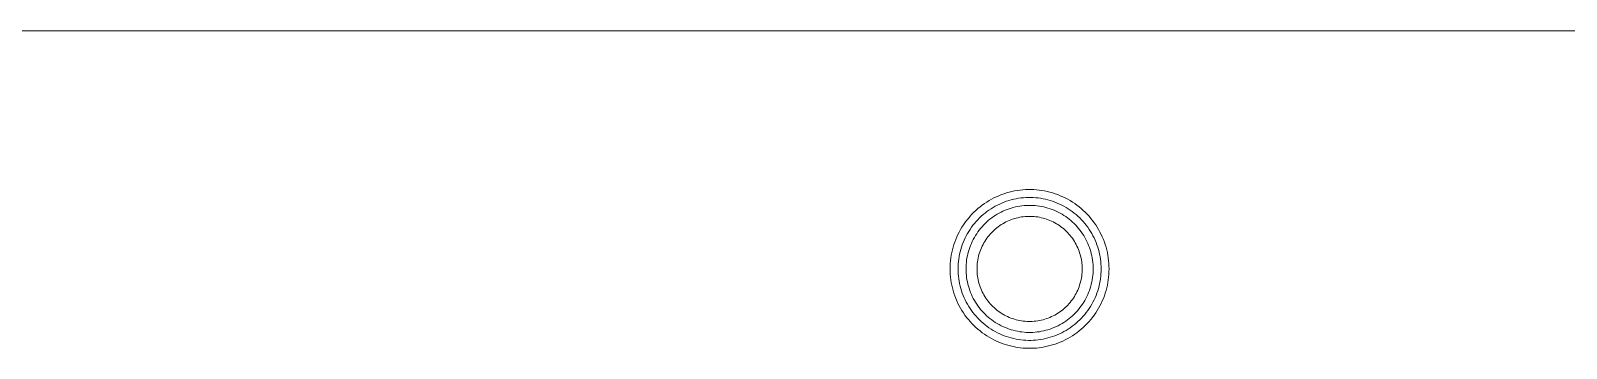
# Model space of a CAD drawing. Header units: millimetres. Extents: x -507 to 4570, y -12 to 3479.
# Drawn here: x 3771.4 to 3868.1, y 2961.8 to 2981.8 of the extents above; entities that cross this region are included whole.
import ezdxf

# ---------------------------------------------------------------- set-up
doc = ezdxf.new("R2010")
doc.units = ezdxf.units.MM
doc.layers.add('ZANO_R', color=7, linetype='Continuous', lineweight=0)

msp = doc.modelspace()

# ---------------------------------------------------------------- linework, layer by layer
at = {"layer": 'ZANO_R'}
for p, q in [((4159.287, 2981.825), (3719.287, 2981.825)), ((3832.196, 2971.366), (3832.354, 2971.436)), ((3832.354, 2971.436), (3832.514, 2971.5)), ((3832.514, 2971.5), (3832.677, 2971.558)), ((3832.677, 2971.558), (3832.841, 2971.611)), ((3832.841, 2971.611), (3833.007, 2971.658)), ((3833.007, 2971.658), (3833.175, 2971.699)), ((3833.175, 2971.699), (3833.344, 2971.735)), ((3833.344, 2971.735), (3833.514, 2971.765)), ((3833.514, 2971.765), (3833.685, 2971.788)), ((3833.685, 2971.788), (3833.856, 2971.806)), ((3833.856, 2971.806), (3834.028, 2971.818)), ((3834.028, 2971.818), (3834.201, 2971.824)), ((3834.201, 2971.824), (3834.374, 2971.824)), ((3834.374, 2971.824), (3834.546, 2971.818)), ((3834.546, 2971.818), (3834.718, 2971.806)), ((3834.718, 2971.806), (3834.89, 2971.788)), ((3834.89, 2971.788), (3835.061, 2971.765)), ((3835.061, 2971.765), (3835.231, 2971.735)), ((3835.231, 2971.735), (3835.4, 2971.699)), ((3835.4, 2971.699), (3835.567, 2971.658)), ((3835.567, 2971.658), (3835.734, 2971.611)), ((3835.734, 2971.611), (3835.898, 2971.558)), ((3835.898, 2971.558), (3836.06, 2971.5)), ((3836.06, 2971.5), (3836.221, 2971.436)), ((3836.221, 2971.436), (3836.379, 2971.366)), ((3830.782, 2970.391), (3830.908, 2970.51)), ((3830.908, 2970.51), (3831.037, 2970.624)), ((3831.037, 2970.624), (3831.17, 2970.734)), ((3831.17, 2970.734), (3831.307, 2970.839)), ((3831.307, 2970.839), (3831.447, 2970.94)), ((3831.447, 2970.94), (3831.591, 2971.035)), ((3831.482, 2970.343), (3831.605, 2970.438)), ((3831.591, 2971.035), (3831.738, 2971.126)), ((3831.605, 2970.438), (3831.731, 2970.528)), ((3831.731, 2970.528), (3831.86, 2970.614)), ((3831.738, 2971.126), (3831.888, 2971.211)), ((3831.86, 2970.614), (3831.993, 2970.696)), ((3831.888, 2971.211), (3832.04, 2971.292)), ((3831.993, 2970.696), (3832.128, 2970.773)), ((3832.04, 2971.292), (3832.196, 2971.366)), ((3832.128, 2970.773), (3832.265, 2970.845)), ((3832.265, 2970.845), (3832.405, 2970.912)), ((3832.405, 2970.912), (3832.547, 2970.975)), ((3832.614, 2970.458), (3832.49, 2970.398)), ((3832.547, 2970.975), (3832.692, 2971.032)), ((3832.741, 2970.514), (3832.614, 2970.458)), ((3832.692, 2971.032), (3832.838, 2971.085)), ((3832.869, 2970.565), (3832.741, 2970.514)), ((3832.838, 2971.085), (3832.986, 2971.132)), ((3832.999, 2970.612), (3832.869, 2970.565)), ((3832.986, 2971.132), (3833.135, 2971.175)), ((3833.13, 2970.654), (3832.999, 2970.612)), ((3833.263, 2970.692), (3833.13, 2970.654)), ((3833.135, 2971.175), (3833.286, 2971.212)), ((3833.397, 2970.725), (3833.263, 2970.692)), ((3833.286, 2971.212), (3833.438, 2971.244)), ((3833.532, 2970.753), (3833.397, 2970.725)), ((3833.438, 2971.244), (3833.591, 2971.271)), ((3833.668, 2970.777), (3833.532, 2970.753)), ((3833.591, 2971.271), (3833.745, 2971.292)), ((3833.805, 2970.796), (3833.668, 2970.777)), ((3833.745, 2971.292), (3833.899, 2971.308)), ((3833.942, 2970.81), (3833.805, 2970.796)), ((3833.899, 2971.308), (3834.054, 2971.319)), ((3834.08, 2970.819), (3833.942, 2970.81)), ((3834.054, 2971.319), (3834.21, 2971.324)), ((3834.218, 2970.824), (3834.08, 2970.819)), ((3834.21, 2971.324), (3834.365, 2971.324)), ((3834.356, 2970.824), (3834.218, 2970.824)), ((3834.494, 2970.819), (3834.356, 2970.824)), ((3834.365, 2971.324), (3834.52, 2971.319)), ((3834.632, 2970.81), (3834.494, 2970.819)), ((3834.52, 2971.319), (3834.675, 2971.308)), ((3834.769, 2970.796), (3834.632, 2970.81)), ((3834.675, 2971.308), (3834.83, 2971.292)), ((3834.906, 2970.777), (3834.769, 2970.796)), ((3834.83, 2971.292), (3834.984, 2971.271)), ((3835.042, 2970.753), (3834.906, 2970.777)), ((3834.984, 2971.271), (3835.137, 2971.244)), ((3835.177, 2970.725), (3835.042, 2970.753)), ((3835.137, 2971.244), (3835.289, 2971.212)), ((3835.311, 2970.692), (3835.177, 2970.725)), ((3835.289, 2971.212), (3835.439, 2971.175)), ((3835.444, 2970.654), (3835.311, 2970.692)), ((3835.439, 2971.175), (3835.589, 2971.132)), ((3835.576, 2970.612), (3835.444, 2970.654)), ((3835.706, 2970.565), (3835.576, 2970.612)), ((3835.589, 2971.132), (3835.737, 2971.085)), ((3835.834, 2970.514), (3835.706, 2970.565)), ((3835.737, 2971.085), (3835.883, 2971.032)), ((3835.96, 2970.458), (3835.834, 2970.514)), ((3835.883, 2971.032), (3836.027, 2970.975)), ((3836.085, 2970.398), (3835.96, 2970.458)), ((3836.027, 2970.975), (3836.169, 2970.912)), ((3836.169, 2970.912), (3836.309, 2970.845)), ((3836.309, 2970.845), (3836.447, 2970.773)), ((3836.379, 2971.366), (3836.534, 2971.292)), ((3836.447, 2970.773), (3836.582, 2970.696)), ((3836.534, 2971.292), (3836.687, 2971.211)), ((3836.582, 2970.696), (3836.714, 2970.614)), ((3836.687, 2971.211), (3836.837, 2971.126)), ((3836.714, 2970.614), (3836.844, 2970.528)), ((3836.837, 2971.126), (3836.984, 2971.035)), ((3836.844, 2970.528), (3836.97, 2970.438)), ((3836.97, 2970.438), (3837.093, 2970.343)), ((3836.984, 2971.035), (3837.128, 2970.94)), ((3837.128, 2970.94), (3837.268, 2970.839)), ((3837.268, 2970.839), (3837.405, 2970.734)), ((3837.405, 2970.734), (3837.538, 2970.624)), ((3837.538, 2970.624), (3837.667, 2970.51)), ((3837.667, 2970.51), (3837.792, 2970.391)), ((3829.943, 2969.3), (3830.031, 2969.448)), ((3830.031, 2969.448), (3830.124, 2969.594)), ((3830.124, 2969.594), (3830.222, 2969.736)), ((3830.222, 2969.736), (3830.325, 2969.874)), ((3830.325, 2969.874), (3830.433, 2970.009)), ((3830.433, 2970.009), (3830.545, 2970.14)), ((3830.54, 2969.317), (3830.629, 2969.445)), ((3830.545, 2970.14), (3830.661, 2970.268)), ((3830.629, 2969.445), (3830.721, 2969.569)), ((3830.661, 2970.268), (3830.782, 2970.391)), ((3830.721, 2969.569), (3830.818, 2969.691)), ((3830.818, 2969.691), (3830.919, 2969.809)), ((3830.919, 2969.809), (3831.024, 2969.923)), ((3831.024, 2969.923), (3831.133, 2970.034)), ((3831.133, 2970.034), (3831.246, 2970.141)), ((3831.293, 2969.477), (3831.203, 2969.372)), ((3831.246, 2970.141), (3831.362, 2970.244)), ((3831.387, 2969.579), (3831.293, 2969.477)), ((3831.362, 2970.244), (3831.482, 2970.343)), ((3831.483, 2969.678), (3831.387, 2969.579)), ((3831.584, 2969.773), (3831.483, 2969.678)), ((3831.687, 2969.864), (3831.584, 2969.773)), ((3831.793, 2969.952), (3831.687, 2969.864)), ((3831.903, 2970.036), (3831.793, 2969.952)), ((3832.015, 2970.117), (3831.903, 2970.036)), ((3832.13, 2970.193), (3832.015, 2970.117)), ((3832.248, 2970.266), (3832.13, 2970.193)), ((3832.224, 2969.412), (3832.314, 2969.482)), ((3832.368, 2970.334), (3832.248, 2970.266)), ((3832.314, 2969.482), (3832.407, 2969.549)), ((3832.49, 2970.398), (3832.368, 2970.334)), ((3832.407, 2969.549), (3832.502, 2969.612)), ((3832.502, 2969.612), (3832.6, 2969.672)), ((3832.6, 2969.672), (3832.699, 2969.728)), ((3832.699, 2969.728), (3832.8, 2969.781)), ((3832.8, 2969.781), (3832.903, 2969.831)), ((3832.903, 2969.831), (3833.008, 2969.877)), ((3833.008, 2969.877), (3833.114, 2969.919)), ((3833.114, 2969.919), (3833.221, 2969.958)), ((3833.221, 2969.958), (3833.33, 2969.993)), ((3833.33, 2969.993), (3833.44, 2970.024)), ((3833.44, 2970.024), (3833.551, 2970.051)), ((3833.551, 2970.051), (3833.663, 2970.075)), ((3833.663, 2970.075), (3833.775, 2970.094)), ((3833.775, 2970.094), (3833.888, 2970.11)), ((3833.888, 2970.11), (3834.002, 2970.122)), ((3834.002, 2970.122), (3834.116, 2970.13)), ((3834.116, 2970.13), (3834.23, 2970.134)), ((3834.23, 2970.134), (3834.344, 2970.134)), ((3834.344, 2970.134), (3834.459, 2970.13)), ((3834.459, 2970.13), (3834.573, 2970.122)), ((3834.573, 2970.122), (3834.686, 2970.11)), ((3834.686, 2970.11), (3834.799, 2970.094)), ((3834.799, 2970.094), (3834.912, 2970.075)), ((3834.912, 2970.075), (3835.024, 2970.051)), ((3835.024, 2970.051), (3835.135, 2970.024)), ((3835.135, 2970.024), (3835.245, 2969.993)), ((3835.245, 2969.993), (3835.353, 2969.958)), ((3835.353, 2969.958), (3835.461, 2969.919)), ((3835.461, 2969.919), (3835.567, 2969.877)), ((3835.567, 2969.877), (3835.672, 2969.831)), ((3835.672, 2969.831), (3835.774, 2969.781)), ((3835.774, 2969.781), (3835.876, 2969.728)), ((3835.876, 2969.728), (3835.975, 2969.672)), ((3835.975, 2969.672), (3836.072, 2969.612)), ((3836.072, 2969.612), (3836.167, 2969.549)), ((3836.207, 2970.334), (3836.085, 2970.398)), ((3836.167, 2969.549), (3836.26, 2969.482)), ((3836.327, 2970.266), (3836.207, 2970.334)), ((3836.26, 2969.482), (3836.351, 2969.412)), ((3836.445, 2970.193), (3836.327, 2970.266)), ((3836.56, 2970.117), (3836.445, 2970.193)), ((3836.672, 2970.036), (3836.56, 2970.117)), ((3836.781, 2969.952), (3836.672, 2970.036)), ((3836.888, 2969.864), (3836.781, 2969.952)), ((3836.991, 2969.773), (3836.888, 2969.864)), ((3837.091, 2969.678), (3836.991, 2969.773)), ((3837.188, 2969.579), (3837.091, 2969.678)), ((3837.093, 2970.343), (3837.213, 2970.244)), ((3837.281, 2969.477), (3837.188, 2969.579)), ((3837.213, 2970.244), (3837.329, 2970.141)), ((3837.371, 2969.372), (3837.281, 2969.477)), ((3837.329, 2970.141), (3837.442, 2970.034)), ((3837.442, 2970.034), (3837.551, 2969.923)), ((3837.551, 2969.923), (3837.656, 2969.809)), ((3837.656, 2969.809), (3837.757, 2969.691)), ((3837.757, 2969.691), (3837.853, 2969.569)), ((3837.792, 2970.391), (3837.913, 2970.268)), ((3837.853, 2969.569), (3837.946, 2969.445)), ((3837.913, 2970.268), (3838.03, 2970.14)), ((3837.946, 2969.445), (3838.034, 2969.317)), ((3838.03, 2970.14), (3838.142, 2970.009)), ((3838.142, 2970.009), (3838.25, 2969.874)), ((3838.25, 2969.874), (3838.353, 2969.736)), ((3838.353, 2969.736), (3838.451, 2969.594)), ((3838.451, 2969.594), (3838.544, 2969.448)), ((3838.544, 2969.448), (3838.632, 2969.3)), ((3829.527, 2968.354), (3829.582, 2968.517)), ((3829.582, 2968.517), (3829.644, 2968.678)), ((3829.644, 2968.678), (3829.71, 2968.837)), ((3829.71, 2968.837), (3829.782, 2968.994)), ((3829.782, 2968.994), (3829.86, 2969.148)), ((3829.86, 2969.148), (3829.943, 2969.3)), ((3830.053, 2968.348), (3830.108, 2968.493)), ((3830.108, 2968.493), (3830.168, 2968.636)), ((3830.168, 2968.636), (3830.233, 2968.777)), ((3830.233, 2968.777), (3830.303, 2968.916)), ((3830.303, 2968.916), (3830.377, 2969.052)), ((3830.377, 2969.052), (3830.457, 2969.186)), ((3830.457, 2969.186), (3830.54, 2969.317)), ((3830.683, 2968.56), (3830.626, 2968.435)), ((3830.745, 2968.684), (3830.683, 2968.56)), ((3830.812, 2968.805), (3830.745, 2968.684)), ((3830.882, 2968.924), (3830.812, 2968.805)), ((3830.957, 2969.04), (3830.882, 2968.924)), ((3831.035, 2969.154), (3830.957, 2969.04)), ((3831.117, 2969.264), (3831.035, 2969.154)), ((3831.203, 2969.372), (3831.117, 2969.264)), ((3831.412, 2968.463), (3831.47, 2968.561)), ((3831.47, 2968.561), (3831.532, 2968.658)), ((3831.532, 2968.658), (3831.596, 2968.752)), ((3831.596, 2968.752), (3831.665, 2968.843)), ((3831.665, 2968.843), (3831.736, 2968.933)), ((3831.736, 2968.933), (3831.81, 2969.019)), ((3831.81, 2969.019), (3831.887, 2969.104)), ((3831.887, 2969.104), (3831.967, 2969.185)), ((3831.967, 2969.185), (3832.05, 2969.264)), ((3832.05, 2969.264), (3832.136, 2969.34)), ((3832.136, 2969.34), (3832.224, 2969.412)), ((3836.351, 2969.412), (3836.439, 2969.34)), ((3836.439, 2969.34), (3836.524, 2969.264)), ((3836.524, 2969.264), (3836.607, 2969.185)), ((3836.607, 2969.185), (3836.687, 2969.104)), ((3836.687, 2969.104), (3836.764, 2969.019)), ((3836.764, 2969.019), (3836.839, 2968.933)), ((3836.839, 2968.933), (3836.91, 2968.843)), ((3836.91, 2968.843), (3836.978, 2968.752)), ((3836.978, 2968.752), (3837.043, 2968.658)), ((3837.043, 2968.658), (3837.105, 2968.561)), ((3837.105, 2968.561), (3837.163, 2968.463)), ((3837.457, 2969.264), (3837.371, 2969.372)), ((3837.54, 2969.154), (3837.457, 2969.264)), ((3837.618, 2969.04), (3837.54, 2969.154)), ((3837.692, 2968.924), (3837.618, 2969.04)), ((3837.763, 2968.805), (3837.692, 2968.924)), ((3837.829, 2968.684), (3837.763, 2968.805)), ((3837.891, 2968.56), (3837.829, 2968.684)), ((3837.949, 2968.435), (3837.891, 2968.56)), ((3838.034, 2969.317), (3838.118, 2969.186)), ((3838.118, 2969.186), (3838.197, 2969.052)), ((3838.197, 2969.052), (3838.272, 2968.916)), ((3838.272, 2968.916), (3838.342, 2968.777)), ((3838.342, 2968.777), (3838.407, 2968.636)), ((3838.407, 2968.636), (3838.467, 2968.493)), ((3838.467, 2968.493), (3838.522, 2968.348)), ((3838.632, 2969.3), (3838.715, 2969.148)), ((3838.715, 2969.148), (3838.792, 2968.994)), ((3838.792, 2968.994), (3838.864, 2968.837)), ((3838.864, 2968.837), (3838.931, 2968.678)), ((3838.931, 2968.678), (3838.992, 2968.517)), ((3838.992, 2968.517), (3839.048, 2968.354)), ((3829.314, 2967.342), (3829.335, 2967.513)), ((3829.335, 2967.513), (3829.362, 2967.684)), ((3829.362, 2967.684), (3829.394, 2967.853)), ((3829.394, 2967.853), (3829.433, 2968.021)), ((3829.433, 2968.021), (3829.477, 2968.188)), ((3829.477, 2968.188), (3829.527, 2968.354)), ((3829.83, 2967.444), (3829.854, 2967.598)), ((3829.854, 2967.598), (3829.883, 2967.75)), ((3829.883, 2967.75), (3829.918, 2967.902)), ((3829.918, 2967.902), (3829.958, 2968.052)), ((3829.958, 2968.052), (3830.003, 2968.201)), ((3830.003, 2968.201), (3830.053, 2968.348)), ((3830.347, 2967.512), (3830.325, 2967.375)), ((3830.373, 2967.647), (3830.347, 2967.512)), ((3830.404, 2967.782), (3830.373, 2967.647)), ((3830.439, 2967.916), (3830.404, 2967.782)), ((3830.479, 2968.048), (3830.439, 2967.916)), ((3830.523, 2968.178), (3830.479, 2968.048)), ((3830.572, 2968.308), (3830.523, 2968.178)), ((3830.626, 2968.435), (3830.572, 2968.308)), ((3831.049, 2967.505), (3831.074, 2967.617)), ((3831.074, 2967.617), (3831.103, 2967.727)), ((3831.103, 2967.727), (3831.136, 2967.837)), ((3831.136, 2967.837), (3831.173, 2967.945)), ((3831.173, 2967.945), (3831.214, 2968.052)), ((3831.214, 2968.052), (3831.258, 2968.157)), ((3831.258, 2968.157), (3831.306, 2968.261)), ((3831.306, 2968.261), (3831.357, 2968.363)), ((3831.357, 2968.363), (3831.412, 2968.463)), ((3837.163, 2968.463), (3837.218, 2968.363)), ((3837.218, 2968.363), (3837.269, 2968.261)), ((3837.269, 2968.261), (3837.317, 2968.157)), ((3837.317, 2968.157), (3837.361, 2968.052)), ((3837.361, 2968.052), (3837.402, 2967.945)), ((3837.402, 2967.945), (3837.438, 2967.837)), ((3837.438, 2967.837), (3837.471, 2967.727)), ((3837.471, 2967.727), (3837.501, 2967.617)), ((3837.501, 2967.617), (3837.526, 2967.505)), ((3838.002, 2968.308), (3837.949, 2968.435)), ((3838.051, 2968.178), (3838.002, 2968.308)), ((3838.096, 2968.048), (3838.051, 2968.178)), ((3838.136, 2967.916), (3838.096, 2968.048)), ((3838.171, 2967.782), (3838.136, 2967.916)), ((3838.202, 2967.647), (3838.171, 2967.782)), ((3838.228, 2967.512), (3838.202, 2967.647)), ((3838.249, 2967.375), (3838.228, 2967.512)), ((3838.522, 2968.348), (3838.572, 2968.201)), ((3838.572, 2968.201), (3838.617, 2968.052)), ((3838.617, 2968.052), (3838.657, 2967.902)), ((3838.657, 2967.902), (3838.691, 2967.75)), ((3838.691, 2967.75), (3838.72, 2967.598)), ((3838.72, 2967.598), (3838.744, 2967.444)), ((3839.048, 2968.354), (3839.098, 2968.188)), ((3839.098, 2968.188), (3839.142, 2968.021)), ((3839.142, 2968.021), (3839.18, 2967.853)), ((3839.18, 2967.853), (3839.213, 2967.684)), ((3839.213, 2967.684), (3839.24, 2967.513)), ((3839.24, 2967.513), (3839.26, 2967.342)), ((3829.287, 2966.825), (3829.29, 2966.997)), ((3829.29, 2966.652), (3829.287, 2966.825)), ((3829.29, 2966.997), (3829.299, 2967.17)), ((3829.299, 2966.48), (3829.29, 2966.652)), ((3829.299, 2967.17), (3829.314, 2967.342)), ((3829.787, 2966.825), (3829.79, 2966.98)), ((3829.79, 2966.67), (3829.787, 2966.825)), ((3829.79, 2966.98), (3829.798, 2967.135)), ((3829.798, 2966.514), (3829.79, 2966.67)), ((3829.798, 2967.135), (3829.811, 2967.29)), ((3829.811, 2967.29), (3829.83, 2967.444)), ((3830.29, 2966.963), (3830.287, 2966.825)), ((3830.287, 2966.825), (3830.29, 2966.687)), ((3830.297, 2967.101), (3830.29, 2966.963)), ((3830.29, 2966.687), (3830.297, 2966.549)), ((3830.309, 2967.238), (3830.297, 2967.101)), ((3830.297, 2966.549), (3830.309, 2966.411)), ((3830.325, 2967.375), (3830.309, 2967.238)), ((3830.978, 2966.825), (3830.98, 2966.939)), ((3830.98, 2966.711), (3830.978, 2966.825)), ((3830.98, 2966.939), (3830.986, 2967.053)), ((3830.986, 2966.597), (3830.98, 2966.711)), ((3830.986, 2967.053), (3830.996, 2967.167)), ((3830.996, 2966.483), (3830.986, 2966.597)), ((3830.996, 2967.167), (3831.009, 2967.28)), ((3831.009, 2967.28), (3831.027, 2967.393)), ((3831.027, 2967.393), (3831.049, 2967.505)), ((3837.526, 2967.505), (3837.548, 2967.393)), ((3837.548, 2967.393), (3837.565, 2967.28)), ((3837.565, 2967.28), (3837.579, 2967.167)), ((3837.579, 2967.167), (3837.589, 2967.053)), ((3837.589, 2966.597), (3837.579, 2966.483)), ((3837.589, 2967.053), (3837.595, 2966.939)), ((3837.595, 2966.711), (3837.589, 2966.597)), ((3837.595, 2966.939), (3837.597, 2966.825)), ((3837.597, 2966.825), (3837.595, 2966.711)), ((3838.266, 2967.238), (3838.249, 2967.375)), ((3838.278, 2967.101), (3838.266, 2967.238)), ((3838.266, 2966.411), (3838.278, 2966.549)), ((3838.285, 2966.963), (3838.278, 2967.101)), ((3838.278, 2966.549), (3838.285, 2966.687)), ((3838.287, 2966.825), (3838.285, 2966.963)), ((3838.285, 2966.687), (3838.287, 2966.825)), ((3838.744, 2967.444), (3838.763, 2967.29)), ((3838.763, 2967.29), (3838.777, 2967.135)), ((3838.777, 2967.135), (3838.785, 2966.98)), ((3838.785, 2966.67), (3838.777, 2966.514)), ((3838.785, 2966.98), (3838.787, 2966.825)), ((3838.787, 2966.825), (3838.785, 2966.67)), ((3839.26, 2967.342), (3839.275, 2967.17)), ((3839.275, 2967.17), (3839.284, 2966.997)), ((3839.284, 2966.652), (3839.275, 2966.48)), ((3839.284, 2966.997), (3839.287, 2966.825)), ((3839.287, 2966.825), (3839.284, 2966.652)), ((3829.314, 2966.308), (3829.299, 2966.48)), ((3829.335, 2966.137), (3829.314, 2966.308)), ((3829.362, 2965.966), (3829.335, 2966.137)), ((3829.394, 2965.797), (3829.362, 2965.966)), ((3829.433, 2965.628), (3829.394, 2965.797)), ((3829.477, 2965.461), (3829.433, 2965.628)), ((3829.811, 2966.36), (3829.798, 2966.514)), ((3829.83, 2966.205), (3829.811, 2966.36)), ((3829.854, 2966.052), (3829.83, 2966.205)), ((3829.883, 2965.899), (3829.854, 2966.052)), ((3829.918, 2965.748), (3829.883, 2965.899)), ((3829.958, 2965.598), (3829.918, 2965.748)), ((3830.003, 2965.449), (3829.958, 2965.598)), ((3830.309, 2966.411), (3830.325, 2966.274)), ((3830.325, 2966.274), (3830.347, 2966.138)), ((3830.347, 2966.138), (3830.373, 2966.002)), ((3830.373, 2966.002), (3830.404, 2965.868)), ((3830.404, 2965.868), (3830.439, 2965.734)), ((3830.439, 2965.734), (3830.479, 2965.602)), ((3830.479, 2965.602), (3830.523, 2965.471)), ((3831.009, 2966.369), (3830.996, 2966.483)), ((3831.027, 2966.256), (3831.009, 2966.369)), ((3831.049, 2966.144), (3831.027, 2966.256)), ((3831.074, 2966.033), (3831.049, 2966.144)), ((3831.103, 2965.922), (3831.074, 2966.033)), ((3831.136, 2965.813), (3831.103, 2965.922)), ((3831.173, 2965.705), (3831.136, 2965.813)), ((3831.214, 2965.598), (3831.173, 2965.705)), ((3831.258, 2965.493), (3831.214, 2965.598)), ((3837.361, 2965.598), (3837.317, 2965.493)), ((3837.402, 2965.705), (3837.361, 2965.598)), ((3837.438, 2965.813), (3837.402, 2965.705)), ((3837.471, 2965.922), (3837.438, 2965.813)), ((3837.501, 2966.033), (3837.471, 2965.922)), ((3837.526, 2966.144), (3837.501, 2966.033)), ((3837.548, 2966.256), (3837.526, 2966.144)), ((3837.565, 2966.369), (3837.548, 2966.256)), ((3837.579, 2966.483), (3837.565, 2966.369)), ((3838.051, 2965.471), (3838.096, 2965.602)), ((3838.096, 2965.602), (3838.136, 2965.734)), ((3838.136, 2965.734), (3838.171, 2965.868)), ((3838.171, 2965.868), (3838.202, 2966.002)), ((3838.202, 2966.002), (3838.228, 2966.138)), ((3838.228, 2966.138), (3838.249, 2966.274)), ((3838.249, 2966.274), (3838.266, 2966.411)), ((3838.617, 2965.598), (3838.572, 2965.449)), ((3838.657, 2965.748), (3838.617, 2965.598)), ((3838.691, 2965.899), (3838.657, 2965.748)), ((3838.72, 2966.052), (3838.691, 2965.899)), ((3838.744, 2966.205), (3838.72, 2966.052)), ((3838.763, 2966.36), (3838.744, 2966.205)), ((3838.777, 2966.514), (3838.763, 2966.36)), ((3839.142, 2965.628), (3839.098, 2965.461)), ((3839.18, 2965.797), (3839.142, 2965.628)), ((3839.213, 2965.966), (3839.18, 2965.797)), ((3839.24, 2966.137), (3839.213, 2965.966)), ((3839.26, 2966.308), (3839.24, 2966.137)), ((3839.275, 2966.48), (3839.26, 2966.308)), ((3829.527, 2965.296), (3829.477, 2965.461)), ((3829.582, 2965.133), (3829.527, 2965.296)), ((3829.644, 2964.971), (3829.582, 2965.133)), ((3829.71, 2964.812), (3829.644, 2964.971)), ((3829.782, 2964.655), (3829.71, 2964.812)), ((3829.86, 2964.501), (3829.782, 2964.655)), ((3830.053, 2965.302), (3830.003, 2965.449)), ((3830.108, 2965.157), (3830.053, 2965.302)), ((3830.168, 2965.013), (3830.108, 2965.157)), ((3830.233, 2964.872), (3830.168, 2965.013)), ((3830.303, 2964.734), (3830.233, 2964.872)), ((3830.377, 2964.597), (3830.303, 2964.734)), ((3830.523, 2965.471), (3830.572, 2965.342)), ((3830.572, 2965.342), (3830.626, 2965.215)), ((3830.626, 2965.215), (3830.683, 2965.089)), ((3830.683, 2965.089), (3830.745, 2964.966)), ((3830.745, 2964.966), (3830.812, 2964.845)), ((3830.812, 2964.845), (3830.882, 2964.726)), ((3830.882, 2964.726), (3830.957, 2964.61)), ((3831.306, 2965.389), (3831.258, 2965.493)), ((3831.357, 2965.287), (3831.306, 2965.389)), ((3831.412, 2965.187), (3831.357, 2965.287)), ((3831.47, 2965.088), (3831.412, 2965.187)), ((3831.532, 2964.992), (3831.47, 2965.088)), ((3831.596, 2964.898), (3831.532, 2964.992)), ((3831.665, 2964.806), (3831.596, 2964.898)), ((3831.736, 2964.717), (3831.665, 2964.806)), ((3831.81, 2964.63), (3831.736, 2964.717)), ((3831.887, 2964.546), (3831.81, 2964.63)), ((3836.764, 2964.63), (3836.687, 2964.546)), ((3836.839, 2964.717), (3836.764, 2964.63)), ((3836.91, 2964.806), (3836.839, 2964.717)), ((3836.978, 2964.898), (3836.91, 2964.806)), ((3837.043, 2964.992), (3836.978, 2964.898)), ((3837.105, 2965.088), (3837.043, 2964.992)), ((3837.163, 2965.187), (3837.105, 2965.088)), ((3837.218, 2965.287), (3837.163, 2965.187)), ((3837.269, 2965.389), (3837.218, 2965.287)), ((3837.317, 2965.493), (3837.269, 2965.389)), ((3837.618, 2964.61), (3837.692, 2964.726)), ((3837.692, 2964.726), (3837.763, 2964.845)), ((3837.763, 2964.845), (3837.829, 2964.966)), ((3837.829, 2964.966), (3837.891, 2965.089)), ((3837.891, 2965.089), (3837.949, 2965.215)), ((3837.949, 2965.215), (3838.002, 2965.342)), ((3838.002, 2965.342), (3838.051, 2965.471)), ((3838.272, 2964.734), (3838.197, 2964.597)), ((3838.342, 2964.872), (3838.272, 2964.734)), ((3838.407, 2965.013), (3838.342, 2964.872)), ((3838.467, 2965.157), (3838.407, 2965.013)), ((3838.522, 2965.302), (3838.467, 2965.157)), ((3838.572, 2965.449), (3838.522, 2965.302)), ((3838.792, 2964.655), (3838.715, 2964.501)), ((3838.864, 2964.812), (3838.792, 2964.655)), ((3838.931, 2964.971), (3838.864, 2964.812)), ((3838.992, 2965.133), (3838.931, 2964.971)), ((3839.048, 2965.296), (3838.992, 2965.133)), ((3839.098, 2965.461), (3839.048, 2965.296)), ((3829.943, 2964.35), (3829.86, 2964.501)), ((3830.031, 2964.201), (3829.943, 2964.35)), ((3830.124, 2964.056), (3830.031, 2964.201)), ((3830.222, 2963.914), (3830.124, 2964.056)), ((3830.325, 2963.775), (3830.222, 2963.914)), ((3830.433, 2963.64), (3830.325, 2963.775)), ((3830.457, 2964.464), (3830.377, 2964.597)), ((3830.54, 2964.333), (3830.457, 2964.464)), ((3830.629, 2964.205), (3830.54, 2964.333)), ((3830.721, 2964.08), (3830.629, 2964.205)), ((3830.818, 2963.959), (3830.721, 2964.08)), ((3830.919, 2963.841), (3830.818, 2963.959)), ((3831.024, 2963.726), (3830.919, 2963.841)), ((3830.957, 2964.61), (3831.035, 2964.496)), ((3831.133, 2963.616), (3831.024, 2963.726)), ((3831.035, 2964.496), (3831.117, 2964.385)), ((3831.117, 2964.385), (3831.203, 2964.277)), ((3831.203, 2964.277), (3831.293, 2964.172)), ((3831.293, 2964.172), (3831.387, 2964.071)), ((3831.387, 2964.071), (3831.483, 2963.972)), ((3831.483, 2963.972), (3831.584, 2963.877)), ((3831.584, 2963.877), (3831.687, 2963.785)), ((3831.687, 2963.785), (3831.793, 2963.698)), ((3831.793, 2963.698), (3831.903, 2963.613)), ((3831.967, 2964.465), (3831.887, 2964.546)), ((3832.05, 2964.386), (3831.967, 2964.465)), ((3832.136, 2964.31), (3832.05, 2964.386)), ((3832.224, 2964.237), (3832.136, 2964.31)), ((3832.314, 2964.168), (3832.224, 2964.237)), ((3832.407, 2964.101), (3832.314, 2964.168)), ((3832.502, 2964.038), (3832.407, 2964.101)), ((3832.6, 2963.978), (3832.502, 2964.038)), ((3832.699, 2963.921), (3832.6, 2963.978)), ((3832.8, 2963.868), (3832.699, 2963.921)), ((3832.903, 2963.819), (3832.8, 2963.868)), ((3833.008, 2963.773), (3832.903, 2963.819)), ((3833.114, 2963.73), (3833.008, 2963.773)), ((3833.221, 2963.692), (3833.114, 2963.73)), ((3833.33, 2963.657), (3833.221, 2963.692)), ((3833.44, 2963.626), (3833.33, 2963.657)), ((3835.245, 2963.657), (3835.135, 2963.626)), ((3835.353, 2963.692), (3835.245, 2963.657)), ((3835.461, 2963.73), (3835.353, 2963.692)), ((3835.567, 2963.773), (3835.461, 2963.73)), ((3835.672, 2963.819), (3835.567, 2963.773)), ((3835.774, 2963.868), (3835.672, 2963.819)), ((3835.876, 2963.921), (3835.774, 2963.868)), ((3835.975, 2963.978), (3835.876, 2963.921)), ((3836.072, 2964.038), (3835.975, 2963.978)), ((3836.167, 2964.101), (3836.072, 2964.038)), ((3836.26, 2964.168), (3836.167, 2964.101)), ((3836.351, 2964.237), (3836.26, 2964.168)), ((3836.439, 2964.31), (3836.351, 2964.237)), ((3836.524, 2964.386), (3836.439, 2964.31)), ((3836.607, 2964.465), (3836.524, 2964.386)), ((3836.687, 2964.546), (3836.607, 2964.465)), ((3836.672, 2963.613), (3836.781, 2963.698)), ((3836.781, 2963.698), (3836.888, 2963.785)), ((3836.888, 2963.785), (3836.991, 2963.877)), ((3836.991, 2963.877), (3837.091, 2963.972)), ((3837.091, 2963.972), (3837.188, 2964.071)), ((3837.188, 2964.071), (3837.281, 2964.172)), ((3837.281, 2964.172), (3837.371, 2964.277)), ((3837.371, 2964.277), (3837.457, 2964.385)), ((3837.551, 2963.726), (3837.442, 2963.616)), ((3837.457, 2964.385), (3837.54, 2964.496)), ((3837.54, 2964.496), (3837.618, 2964.61)), ((3837.656, 2963.841), (3837.551, 2963.726)), ((3837.757, 2963.959), (3837.656, 2963.841)), ((3837.853, 2964.08), (3837.757, 2963.959)), ((3837.946, 2964.205), (3837.853, 2964.08)), ((3838.034, 2964.333), (3837.946, 2964.205)), ((3838.118, 2964.464), (3838.034, 2964.333)), ((3838.197, 2964.597), (3838.118, 2964.464)), ((3838.25, 2963.775), (3838.142, 2963.64)), ((3838.353, 2963.914), (3838.25, 2963.775)), ((3838.451, 2964.056), (3838.353, 2963.914)), ((3838.544, 2964.201), (3838.451, 2964.056)), ((3838.632, 2964.35), (3838.544, 2964.201)), ((3838.715, 2964.501), (3838.632, 2964.35)), ((3830.545, 2963.509), (3830.433, 2963.64)), ((3830.661, 2963.382), (3830.545, 2963.509)), ((3830.782, 2963.259), (3830.661, 2963.382)), ((3830.908, 2963.14), (3830.782, 2963.259)), ((3831.037, 2963.026), (3830.908, 2963.14)), ((3831.17, 2962.916), (3831.037, 2963.026)), ((3831.246, 2963.509), (3831.133, 2963.616)), ((3831.307, 2962.81), (3831.17, 2962.916)), ((3831.362, 2963.406), (3831.246, 2963.509)), ((3831.447, 2962.71), (3831.307, 2962.81)), ((3831.482, 2963.307), (3831.362, 2963.406)), ((3831.591, 2962.614), (3831.447, 2962.71)), ((3831.605, 2963.212), (3831.482, 2963.307)), ((3831.731, 2963.121), (3831.605, 2963.212)), ((3831.86, 2963.035), (3831.731, 2963.121)), ((3831.993, 2962.954), (3831.86, 2963.035)), ((3831.903, 2963.613), (3832.015, 2963.533)), ((3832.128, 2962.877), (3831.993, 2962.954)), ((3832.015, 2963.533), (3832.13, 2963.456)), ((3832.265, 2962.805), (3832.128, 2962.877)), ((3832.13, 2963.456), (3832.248, 2963.384)), ((3832.248, 2963.384), (3832.368, 2963.316)), ((3832.405, 2962.737), (3832.265, 2962.805)), ((3832.368, 2963.316), (3832.49, 2963.251)), ((3832.547, 2962.675), (3832.405, 2962.737)), ((3832.49, 2963.251), (3832.614, 2963.192)), ((3832.614, 2963.192), (3832.741, 2963.136)), ((3832.741, 2963.136), (3832.869, 2963.085)), ((3832.869, 2963.085), (3832.999, 2963.038)), ((3832.999, 2963.038), (3833.13, 2962.996)), ((3833.13, 2962.996), (3833.263, 2962.958)), ((3833.263, 2962.958), (3833.397, 2962.925)), ((3833.397, 2962.925), (3833.532, 2962.897)), ((3833.551, 2963.598), (3833.44, 2963.626)), ((3833.532, 2962.897), (3833.668, 2962.873)), ((3833.663, 2963.575), (3833.551, 2963.598)), ((3833.775, 2963.555), (3833.663, 2963.575)), ((3833.668, 2962.873), (3833.805, 2962.854)), ((3833.888, 2963.539), (3833.775, 2963.555)), ((3833.805, 2962.854), (3833.942, 2962.84)), ((3834.002, 2963.528), (3833.888, 2963.539)), ((3833.942, 2962.84), (3834.08, 2962.83)), ((3834.116, 2963.52), (3834.002, 2963.528)), ((3834.08, 2962.83), (3834.218, 2962.825)), ((3834.23, 2963.516), (3834.116, 2963.52)), ((3834.218, 2962.825), (3834.356, 2962.825)), ((3834.344, 2963.516), (3834.23, 2963.516)), ((3834.459, 2963.52), (3834.344, 2963.516)), ((3834.356, 2962.825), (3834.494, 2962.83)), ((3834.573, 2963.528), (3834.459, 2963.52)), ((3834.494, 2962.83), (3834.632, 2962.84)), ((3834.686, 2963.539), (3834.573, 2963.528)), ((3834.632, 2962.84), (3834.769, 2962.854)), ((3834.799, 2963.555), (3834.686, 2963.539)), ((3834.769, 2962.854), (3834.906, 2962.873)), ((3834.912, 2963.575), (3834.799, 2963.555)), ((3834.906, 2962.873), (3835.042, 2962.897)), ((3835.024, 2963.598), (3834.912, 2963.575)), ((3835.135, 2963.626), (3835.024, 2963.598)), ((3835.042, 2962.897), (3835.177, 2962.925)), ((3835.177, 2962.925), (3835.311, 2962.958)), ((3835.311, 2962.958), (3835.444, 2962.996)), ((3835.444, 2962.996), (3835.576, 2963.038)), ((3835.576, 2963.038), (3835.706, 2963.085)), ((3835.706, 2963.085), (3835.834, 2963.136)), ((3835.834, 2963.136), (3835.96, 2963.192)), ((3835.96, 2963.192), (3836.085, 2963.251)), ((3836.169, 2962.737), (3836.027, 2962.675)), ((3836.085, 2963.251), (3836.207, 2963.316)), ((3836.309, 2962.805), (3836.169, 2962.737)), ((3836.207, 2963.316), (3836.327, 2963.384)), ((3836.447, 2962.877), (3836.309, 2962.805)), ((3836.327, 2963.384), (3836.445, 2963.456)), ((3836.445, 2963.456), (3836.56, 2963.533)), ((3836.582, 2962.954), (3836.447, 2962.877)), ((3836.56, 2963.533), (3836.672, 2963.613)), ((3836.714, 2963.035), (3836.582, 2962.954)), ((3836.844, 2963.121), (3836.714, 2963.035)), ((3836.97, 2963.212), (3836.844, 2963.121)), ((3837.093, 2963.307), (3836.97, 2963.212)), ((3837.128, 2962.71), (3836.984, 2962.614)), ((3837.213, 2963.406), (3837.093, 2963.307)), ((3837.268, 2962.81), (3837.128, 2962.71)), ((3837.329, 2963.509), (3837.213, 2963.406)), ((3837.405, 2962.916), (3837.268, 2962.81)), ((3837.442, 2963.616), (3837.329, 2963.509)), ((3837.538, 2963.026), (3837.405, 2962.916)), ((3837.667, 2963.14), (3837.538, 2963.026)), ((3837.792, 2963.259), (3837.667, 2963.14)), ((3837.913, 2963.382), (3837.792, 2963.259)), ((3838.03, 2963.509), (3837.913, 2963.382)), ((3838.142, 2963.64), (3838.03, 2963.509)), ((3831.738, 2962.524), (3831.591, 2962.614)), ((3831.888, 2962.438), (3831.738, 2962.524)), ((3832.04, 2962.358), (3831.888, 2962.438)), ((3832.196, 2962.283), (3832.04, 2962.358)), ((3832.354, 2962.214), (3832.196, 2962.283)), ((3832.514, 2962.15), (3832.354, 2962.214)), ((3832.677, 2962.091), (3832.514, 2962.15)), ((3832.692, 2962.617), (3832.547, 2962.675)), ((3832.841, 2962.039), (3832.677, 2962.091)), ((3832.838, 2962.565), (3832.692, 2962.617)), ((3832.986, 2962.517), (3832.838, 2962.565)), ((3833.007, 2961.992), (3832.841, 2962.039)), ((3833.135, 2962.475), (3832.986, 2962.517)), ((3833.175, 2961.95), (3833.007, 2961.992)), ((3833.286, 2962.438), (3833.135, 2962.475)), ((3833.344, 2961.915), (3833.175, 2961.95)), ((3833.438, 2962.406), (3833.286, 2962.438)), ((3833.514, 2961.885), (3833.344, 2961.915)), ((3833.591, 2962.379), (3833.438, 2962.406)), ((3833.685, 2961.861), (3833.514, 2961.885)), ((3833.745, 2962.358), (3833.591, 2962.379)), ((3833.856, 2961.843), (3833.685, 2961.861)), ((3833.899, 2962.342), (3833.745, 2962.358)), ((3834.028, 2961.832), (3833.856, 2961.843)), ((3834.054, 2962.331), (3833.899, 2962.342)), ((3834.201, 2961.826), (3834.028, 2961.832)), ((3834.21, 2962.326), (3834.054, 2962.331)), ((3834.374, 2961.826), (3834.201, 2961.826)), ((3834.365, 2962.326), (3834.21, 2962.326)), ((3834.52, 2962.331), (3834.365, 2962.326)), ((3834.546, 2961.832), (3834.374, 2961.826)), ((3834.675, 2962.342), (3834.52, 2962.331)), ((3834.718, 2961.843), (3834.546, 2961.832)), ((3834.83, 2962.358), (3834.675, 2962.342)), ((3834.89, 2961.861), (3834.718, 2961.843)), ((3834.984, 2962.379), (3834.83, 2962.358)), ((3835.061, 2961.885), (3834.89, 2961.861)), ((3835.137, 2962.406), (3834.984, 2962.379)), ((3835.231, 2961.915), (3835.061, 2961.885)), ((3835.289, 2962.438), (3835.137, 2962.406)), ((3835.4, 2961.95), (3835.231, 2961.915)), ((3835.439, 2962.475), (3835.289, 2962.438)), ((3835.567, 2961.992), (3835.4, 2961.95)), ((3835.589, 2962.517), (3835.439, 2962.475)), ((3835.734, 2962.039), (3835.567, 2961.992)), ((3835.737, 2962.565), (3835.589, 2962.517)), ((3835.898, 2962.091), (3835.734, 2962.039)), ((3835.883, 2962.617), (3835.737, 2962.565)), ((3836.027, 2962.675), (3835.883, 2962.617)), ((3836.06, 2962.15), (3835.898, 2962.091)), ((3836.221, 2962.214), (3836.06, 2962.15)), ((3836.379, 2962.283), (3836.221, 2962.214)), ((3836.534, 2962.358), (3836.379, 2962.283)), ((3836.687, 2962.438), (3836.534, 2962.358)), ((3836.837, 2962.524), (3836.687, 2962.438)), ((3836.984, 2962.614), (3836.837, 2962.524))]:
    msp.add_line(p, q, dxfattribs=at)

doc.saveas('drawing.dxf')
